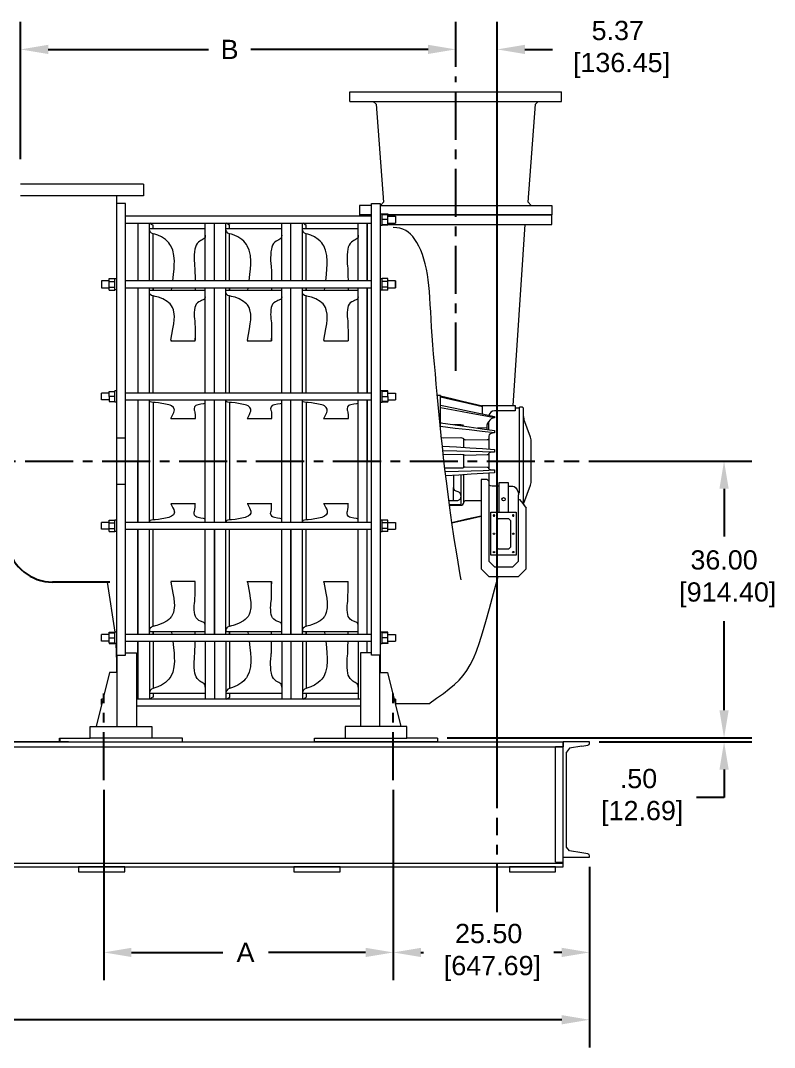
# Model space of a CAD drawing. Header units: inches. Extents: x 0 to 533, y 0 to 406.
# Drawn here: x 155.7 to 253.7, y 98.4 to 231.9 of the extents above; entities that cross this region are included whole.
import ezdxf

# ---------------------------------------------------------------- set-up
doc = ezdxf.new("R2010")
doc.units = ezdxf.units.IN
doc.header["$MEASUREMENT"] = 0
doc.linetypes.add('CENTER', pattern=[2, 1.25, -0.25, 0.25, -0.25])
doc.layers.add('CL', color=1, linetype='CENTER')
doc.styles.get("Standard").update_dxf_attribs({"font": 'arial.ttf'})
doc.dimstyles.new('STANDARD 2 PLCS', dxfattribs={"dimtxt": 0.125, "dimasz": 0.18, "dimexe": 0.18, "dimexo": 0.0625, "dimgap": 0.09, "dimtad": 0, "dimtih": 1, "dimtoh": 1, "dimzin": 4, "dimdsep": 46, "dimtxsty": 'Standard', "dimcen": 0.09, "dimaunit": 1, "dimadec": 0, "dimazin": 1, "dimtfac": 1, "dimtofl": 0, "dimtmove": 1, "dimatfit": 3, "dimfxl": 1, "dimtolj": 1, "dimtzin": 4, "dimarcsym": 0})

# ---------------------------------------------------------------- blocks, each defined once
blk = doc.blocks.new('*D10')
at = {"color": 0, "lineweight": -2, "transparency": 16777216}
for p, q in [((229.56, 174.65), (250.75, 174.65)), ((247.15, 171.05), (247.15, 164.83)), ((247.15, 142.25), (247.15, 153.85)), ((211.16, 138.65), (250.75, 138.65))]:
    blk.add_line(p, q, dxfattribs=at)
at = {"color": 0, "transparency": 16777216}
for points in [[(246.55, 171.05), (247.75, 171.05), (247.15, 174.65)], [(246.55, 142.25), (247.75, 142.25), (247.15, 138.65)]]:
    blk.add_solid(points, dxfattribs=at)
at = {"layer": 'Defpoints', "color": 0, "transparency": 16777216}
for p in [(228.31, 174.65), (247.15, 174.65), (209.91, 138.65)]:
    blk.add_point(p, dxfattribs=at)
at = {"color": 0, "transparency": 16777216, "insert": (247.15, 159.34), "char_height": 2.5, "attachment_point": 5}
blk.add_mtext('\\A1;36.00\\P [914.40]', dxfattribs=at)
blk = doc.blocks.new('*D11')
at = {"color": 0, "lineweight": -2, "transparency": 16777216}
for p, q in [((247.15, 142.25), (247.15, 145.85)), ((211.16, 138.65), (250.75, 138.65)), ((230.91, 138.15), (250.75, 138.15)), ((247.15, 134.55), (247.15, 130.92)), ((247.15, 130.92), (243.55, 130.92))]:
    blk.add_line(p, q, dxfattribs=at)
at = {"color": 0, "transparency": 16777216}
for points in [[(246.55, 142.25), (247.75, 142.25), (247.15, 138.65)], [(246.55, 134.55), (247.75, 134.55), (247.15, 138.15)]]:
    blk.add_solid(points, dxfattribs=at)
at = {"layer": 'Defpoints', "color": 0, "transparency": 16777216}
for p in [(209.91, 138.65), (229.66, 138.15), (247.15, 138.15)]:
    blk.add_point(p, dxfattribs=at)
at = {"color": 0, "transparency": 16777216, "insert": (236.03, 130.92), "char_height": 2.5, "attachment_point": 5}
blk.add_mtext('\\A1;.50\\P [12.69]', dxfattribs=at)
blk = doc.blocks.new('*D14')
at = {"color": 0, "lineweight": -2, "transparency": 16777216}
for p, q in [((73.66, 121.9), (73.66, 98.42)), ((229.66, 121.9), (229.66, 98.42)), ((77.26, 102.02), (148.52, 102.02)), ((226.06, 102.02), (153.68, 102.02))]:
    blk.add_line(p, q, dxfattribs=at)
at = {"color": 0, "transparency": 16777216}
for points in [[(77.26, 102.62), (77.26, 101.42), (73.66, 102.02)], [(226.06, 102.62), (226.06, 101.42), (229.66, 102.02)]]:
    blk.add_solid(points, dxfattribs=at)
at = {"layer": 'Defpoints', "color": 0, "transparency": 16777216}
for p in [(73.66, 123.15), (229.66, 123.15), (229.66, 102.02)]:
    blk.add_point(p, dxfattribs=at)
at = {"color": 0, "transparency": 16777216, "insert": (151.1, 102.02), "char_height": 2.5, "attachment_point": 5}
blk.add_mtext('\\A1;L', dxfattribs=at)
blk = doc.blocks.new('*D15')
at = {"color": 0, "lineweight": -2, "transparency": 16777216}
for p, q in [((166.54, 131.92), (166.54, 107.17)), ((204.16, 131.92), (204.16, 107.17)), ((170.14, 110.77), (182, 110.77)), ((200.56, 110.77), (187.93, 110.77))]:
    blk.add_line(p, q, dxfattribs=at)
at = {"color": 0, "transparency": 16777216}
for points in [[(170.14, 111.37), (170.14, 110.17), (166.54, 110.77)], [(200.56, 111.37), (200.56, 110.17), (204.16, 110.77)]]:
    blk.add_solid(points, dxfattribs=at)
at = {"layer": 'Defpoints', "color": 0, "transparency": 16777216}
for p in [(166.54, 133.17), (204.16, 133.17), (204.16, 110.77)]:
    blk.add_point(p, dxfattribs=at)
at = {"color": 0, "transparency": 16777216, "insert": (184.96, 110.77), "char_height": 2.5, "attachment_point": 5}
blk.add_mtext('\\A1;A', dxfattribs=at)
blk = doc.blocks.new('*D16')
at = {"color": 0, "lineweight": -2, "transparency": 16777216}
for p, q in [((204.16, 131.92), (204.16, 107.17)), ((229.66, 121.9), (229.66, 107.17)), ((207.76, 110.77), (208.08, 110.77)), ((226.06, 110.77), (225.04, 110.77))]:
    blk.add_line(p, q, dxfattribs=at)
at = {"color": 0, "transparency": 16777216}
for points in [[(207.76, 111.37), (207.76, 110.17), (204.16, 110.77)], [(226.06, 111.37), (226.06, 110.17), (229.66, 110.77)]]:
    blk.add_solid(points, dxfattribs=at)
at = {"layer": 'Defpoints', "color": 0, "transparency": 16777216}
for p in [(204.16, 133.17), (229.66, 123.15), (229.66, 110.77)]:
    blk.add_point(p, dxfattribs=at)
at = {"color": 0, "transparency": 16777216, "insert": (216.56, 110.77), "char_height": 2.5, "attachment_point": 5}
blk.add_mtext('\\A1;25.50\\P [647.69]', dxfattribs=at)
blk = doc.blocks.new('*D18')
at = {"color": 0, "lineweight": -2, "transparency": 16777216}
for p, q in [((155.72, 213.9), (155.72, 231.77)), ((212.28, 225.9), (212.28, 231.77)), ((159.32, 228.17), (180.15, 228.17)), ((208.68, 228.17), (185.64, 228.17))]:
    blk.add_line(p, q, dxfattribs=at)
at = {"color": 0, "transparency": 16777216}
for points in [[(159.32, 228.77), (159.32, 227.57), (155.72, 228.17)], [(208.68, 228.77), (208.68, 227.57), (212.28, 228.17)]]:
    blk.add_solid(points, dxfattribs=at)
at = {"layer": 'Defpoints', "color": 0, "transparency": 16777216}
for p in [(155.72, 228.17), (212.28, 224.65), (155.72, 212.65)]:
    blk.add_point(p, dxfattribs=at)
at = {"color": 0, "transparency": 16777216, "insert": (182.89, 228.17), "char_height": 2.5, "attachment_point": 5}
blk.add_mtext('\\A1;B', dxfattribs=at)
blk = doc.blocks.new('*D19')
at = {"color": 0, "lineweight": -2, "transparency": 16777216}
for p, q in [((212.28, 225.9), (212.28, 231.77)), ((217.66, 129.51), (217.66, 231.77)), ((208.68, 228.17), (205.08, 228.17)), ((221.26, 228.17), (224.86, 228.17))]:
    blk.add_line(p, q, dxfattribs=at)
at = {"color": 0, "transparency": 16777216}
for points in [[(208.68, 228.77), (208.68, 227.57), (212.28, 228.17)], [(221.26, 228.77), (221.26, 227.57), (217.66, 228.17)]]:
    blk.add_solid(points, dxfattribs=at)
at = {"layer": 'Defpoints', "color": 0, "transparency": 16777216}
for p in [(217.66, 228.17), (212.28, 224.65), (217.66, 128.26)]:
    blk.add_point(p, dxfattribs=at)
at = {"color": 0, "transparency": 16777216, "insert": (233.34, 228.17), "char_height": 2.5, "attachment_point": 5}
blk.add_mtext('\\A1;5.37\\P [136.45]', dxfattribs=at)
blk = doc.blocks.new('*D20')
at = {"color": 0, "lineweight": -2, "transparency": 16777216}
for p, q in [((135.1, 177.65), (135.1, 231.77)), ((155.72, 213.9), (155.72, 231.77)), ((131.5, 228.17), (127.9, 228.17)), ((159.32, 228.17), (162.92, 228.17))]:
    blk.add_line(p, q, dxfattribs=at)
at = {"color": 0, "transparency": 16777216}
for points in [[(131.5, 228.77), (131.5, 227.57), (135.1, 228.17)], [(159.32, 228.77), (159.32, 227.57), (155.72, 228.17)]]:
    blk.add_solid(points, dxfattribs=at)
at = {"layer": 'Defpoints', "color": 0, "transparency": 16777216}
for p in [(135.1, 228.17), (155.72, 212.65), (135.1, 176.4)]:
    blk.add_point(p, dxfattribs=at)
at = {"color": 0, "transparency": 16777216, "insert": (145.08, 228.17), "char_height": 2.5, "attachment_point": 5}
blk.add_mtext('\\A1;20.63\\P [523.88]', dxfattribs=at)

msp = doc.modelspace()

# ---------------------------------------------------------------- linework, layer by layer
at = {"color": 0, "lineweight": 0}
for p, q in [((168.222, 171.646), (168.222, 177.646)), ((168.222, 147.147), (168.222, 171.646)), ((164.787, 138.647), (164.787, 140.148)), ((160.787, 138.647), (164.787, 138.647))]:
    msp.add_line(p, q, dxfattribs=at)
for p, q in [((167.31, 158.925), (159.891, 158.925)), ((160.787, 138.647), (160.787, 138.147))]:
    msp.add_line(p, q)
for points in [[(198.535, 221.396), (198.535, 222.647), (226.033, 222.647)], [(226.034, 221.396), (226.034, 222.646)], [(198.535, 221.396), (226.033, 221.396)], [(201.561, 221.395), (201.934, 221.049), (202.878, 208.299)], [(222.064, 207.896), (221.69, 208.299), (222.635, 221.05)], [(223.009, 221.396), (222.635, 221.05)], [(171.722, 210.646), (171.722, 209.146), (155.723, 209.146)], [(171.722, 210.646), (155.723, 210.646)], [(169.348, 177.646), (168.222, 177.646), (168.222, 209.146)], [(202.505, 207.896), (202.878, 208.299)], [(169.348, 208.145), (168.222, 208.145)], [(169.348, 171.646), (169.348, 177.646), (169.348, 208.146)], [(201.345, 207.896), (199.784, 207.896), (199.784, 206.646)], [(201.347, 149.418), (201.347, 208.146)], [(201.347, 208.145), (202.472, 208.145), (202.472, 147.147)], [(202.47, 207.896), (224.784, 207.896)], [(224.784, 207.896), (224.784, 206.646), (203.437, 206.646)], [(201.347, 206.477), (169.348, 206.477)], [(169.348, 205.601), (201.347, 205.601)], [(182.504, 205.602), (182.9, 205.323)], [(192.441, 205.602), (192.837, 205.323)], [(201.346, 206.646), (199.784, 206.646), (199.784, 206.472)], [(201.346, 206.646), (199.785, 206.646)], [(202.706, 206.768), (202.471, 206.768)], [(202.705, 206.779), (203.44, 206.779), (203.44, 206.679)], [(203.44, 206.039), (203.44, 206.68), (202.705, 206.68)], [(203.44, 205.397), (203.44, 206.039), (202.705, 206.039)], [(202.706, 206.68), (202.706, 206.768)], [(202.706, 206.059), (202.706, 206.659)], [(202.706, 205.417), (202.706, 206.018)], [(203.437, 206.646), (224.784, 206.646)], [(203.44, 206.477), (204.44, 206.477), (204.44, 205.601)], [(203.44, 205.601), (204.441, 205.601)], [(224.784, 205.396), (224.784, 206.646)], [(170.972, 205.599), (170.972, 198.064)], [(172.472, 198.064), (172.472, 205.599)], [(179.731, 204.842), (172.473, 204.842)], [(172.578, 204.449), (172.481, 204.712), (172.473, 204.808), (172.473, 204.842)], [(172.962, 204.195), (172.744, 204.286), (172.578, 204.449)], [(179.731, 198.064), (179.731, 205.599)], [(180.91, 198.064), (180.91, 205.599)], [(182.409, 198.064), (182.409, 205.599)], [(189.669, 204.842), (182.411, 204.842)], [(182.515, 204.449), (182.419, 204.712), (182.411, 204.808), (182.411, 204.842)], [(182.899, 204.195), (182.682, 204.286), (182.515, 204.449)], [(182.899, 204.842), (182.899, 205.323)], [(189.669, 198.064), (189.669, 205.599)], [(190.847, 198.064), (190.847, 205.599)], [(192.347, 198.064), (192.347, 205.599)], [(192.453, 204.449), (192.356, 204.712), (192.348, 204.808), (192.348, 204.842)], [(199.607, 204.842), (192.348, 204.842)], [(192.837, 204.195), (192.619, 204.286), (192.453, 204.449)], [(192.837, 204.842), (192.837, 205.323)], [(199.607, 198.064), (199.607, 205.599)], [(200.785, 198.064), (200.785, 205.599)], [(200.785, 205.599), (200.785, 198.064)], [(202.472, 205.309), (202.706, 205.309)], [(202.705, 205.397), (203.44, 205.397), (203.44, 205.298), (202.705, 205.298)], [(202.706, 205.309), (202.706, 205.396)], [(203.441, 205.396), (224.784, 205.396)], [(204.602, 204.987), (204.137, 205.007)], [(205.028, 204.919), (204.602, 204.987)], [(205.775, 204.639), (205.417, 204.803), (205.028, 204.919)], [(206.106, 204.425), (205.775, 204.638)], [(206.414, 204.161), (206.106, 204.425)], [(219.756, 181.891), (221.284, 205.396)], [(175.501, 198.075), (175.597, 198.901), (175.668, 199.634), (175.706, 200.209), (175.713, 200.655), (175.651, 201.375), (175.493, 202.072), (175.244, 202.643), (175.133, 202.816), (174.983, 203.012), (174.788, 203.224), (174.544, 203.441), (174.032, 203.787), (173.557, 204.011), (173.183, 204.137), (172.962, 204.195)], [(172.962, 198.065), (172.962, 204.195)], [(179.731, 204.025), (179.708, 203.776), (179.601, 203.585), (179.332, 203.409), (179.163, 203.328), (179.015, 203.24), (178.837, 203.102), (178.668, 202.919), (178.539, 202.712), (178.444, 202.476), (178.376, 202.198), (178.331, 201.867), (178.302, 201.474), (178.289, 201.091), (178.289, 200.779), (178.312, 200.314), (178.346, 199.98), (178.37, 199.717), (178.379, 199.559), (178.387, 199.351), (178.393, 199.087), (178.397, 198.777), (178.403, 198.067)], [(185.438, 198.075), (185.536, 198.901), (185.606, 199.634), (185.644, 200.209), (185.651, 200.655), (185.589, 201.375), (185.43, 202.072), (185.181, 202.643), (185.071, 202.816), (184.92, 203.012), (184.725, 203.224), (184.481, 203.441), (183.969, 203.787), (183.494, 204.011), (183.121, 204.137), (182.899, 204.195)], [(182.899, 198.065), (182.899, 204.195)], [(189.669, 204.025), (189.645, 203.776), (189.539, 203.585), (189.27, 203.409), (189.1, 203.328), (188.952, 203.24), (188.774, 203.102), (188.606, 202.919), (188.476, 202.712), (188.382, 202.476), (188.314, 202.198), (188.267, 201.867), (188.239, 201.474), (188.226, 201.091), (188.226, 200.779), (188.249, 200.314), (188.284, 199.98), (188.308, 199.717), (188.316, 199.559), (188.324, 199.351), (188.329, 199.087), (188.335, 198.777), (188.34, 198.067)], [(195.376, 198.075), (195.472, 198.901), (195.543, 199.634), (195.581, 200.209), (195.588, 200.655), (195.526, 201.375), (195.367, 202.072), (195.119, 202.643), (195.007, 202.816), (194.858, 203.012), (194.663, 203.224), (194.419, 203.441), (193.907, 203.787), (193.432, 204.011), (193.058, 204.137), (192.837, 204.195)], [(192.837, 198.065), (192.837, 204.195)], [(199.607, 204.025), (199.582, 203.776), (199.477, 203.585), (199.207, 203.409), (199.038, 203.328), (198.889, 203.24), (198.712, 203.102), (198.543, 202.919), (198.414, 202.712), (198.319, 202.476), (198.251, 202.198), (198.205, 201.867), (198.176, 201.474), (198.164, 201.091), (198.164, 200.779), (198.186, 200.314), (198.221, 199.98), (198.245, 199.717), (198.254, 199.559), (198.262, 199.351), (198.267, 199.087), (198.273, 198.777), (198.278, 198.067)], [(206.703, 203.843), (206.413, 204.161)], [(206.977, 203.476), (206.702, 203.844)], [(207.238, 203.055), (206.977, 203.476)], [(207.488, 202.584), (207.239, 203.055)], [(207.723, 202.068), (207.488, 202.584)], [(207.941, 201.51), (207.723, 202.069)], [(208.14, 200.913), (207.941, 201.51)], [(208.319, 200.28), (208.14, 200.913)], [(208.475, 199.617), (208.319, 200.281)], [(208.607, 198.926), (208.475, 199.617)], [(208.713, 198.21), (208.607, 198.926)], [(167.254, 198.065), (166.254, 198.065)], [(166.254, 198.065), (166.254, 197.189), (167.253, 197.189)], [(167.254, 197.998), (167.254, 198.368), (167.989, 198.368)], [(167.254, 197.257), (167.254, 197.998), (167.989, 197.998)], [(167.988, 198.009), (167.988, 198.356)], [(168.222, 198.356), (167.988, 198.356)], [(167.988, 197.281), (167.988, 197.975)], [(201.347, 198.065), (169.348, 198.065)], [(202.706, 198.356), (202.471, 198.356)], [(203.44, 197.998), (203.44, 198.368), (202.705, 198.368)], [(203.44, 197.257), (203.44, 197.998), (202.705, 197.998)], [(202.706, 198.009), (202.706, 198.356)], [(202.706, 197.281), (202.706, 197.975)], [(204.44, 198.065), (204.44, 197.189), (204.44, 198.065), (203.44, 198.065)], [(208.797, 197.463), (208.713, 198.21)], [(167.254, 196.886), (167.254, 197.257), (167.989, 197.257)], [(167.254, 196.887), (167.989, 196.887)], [(168.223, 196.898), (167.988, 196.898), (167.988, 197.244)], [(169.348, 197.189), (201.347, 197.189)], [(170.972, 197.189), (170.972, 183.496)], [(172.472, 183.495), (172.472, 197.189)], [(172.578, 196.302), (172.5, 196.449), (172.475, 196.632), (172.473, 196.779), (172.484, 196.835)], [(179.731, 196.835), (172.485, 196.835)], [(172.962, 196.116), (172.744, 196.182), (172.578, 196.302)], [(175.341, 196.836), (175.387, 197.191)], [(178.406, 197.19), (178.407, 196.835)], [(179.731, 183.495), (179.731, 197.189)], [(180.91, 183.495), (180.91, 197.189)], [(182.409, 183.495), (182.409, 197.189)], [(182.515, 196.302), (182.437, 196.449), (182.412, 196.632), (182.411, 196.779), (182.422, 196.835)], [(189.669, 196.835), (182.422, 196.835)], [(182.899, 196.116), (182.682, 196.182), (182.515, 196.302)], [(185.278, 196.836), (185.325, 197.191)], [(188.343, 197.19), (188.344, 196.835)], [(189.669, 183.495), (189.669, 197.189)], [(190.847, 183.495), (190.847, 197.189)], [(192.347, 183.495), (192.347, 197.189)], [(192.453, 196.302), (192.375, 196.449), (192.35, 196.632), (192.348, 196.779), (192.36, 196.835)], [(199.607, 196.835), (192.36, 196.835)], [(192.837, 196.116), (192.619, 196.182), (192.453, 196.302)], [(195.215, 196.836), (195.263, 197.191)], [(198.281, 197.19), (198.281, 196.835)], [(199.607, 183.495), (199.607, 197.189)], [(200.785, 183.495), (200.785, 197.189)], [(200.785, 197.189), (200.785, 183.496)], [(202.472, 196.898), (202.706, 196.898)], [(203.44, 196.886), (203.44, 197.257), (202.705, 197.257)], [(203.44, 196.887), (202.705, 196.887)], [(202.706, 196.898), (202.706, 197.244)], [(203.44, 197.189), (204.441, 197.189)], [(208.865, 196.682), (208.797, 197.463)], [(208.922, 195.86), (208.865, 196.682)], [(175.275, 190.379), (175.534, 191.834), (175.632, 192.487), (175.694, 193.027), (175.714, 193.427), (175.7, 193.744), (175.581, 194.32), (175.476, 194.6), (175.349, 194.834), (175.272, 194.943), (175.159, 195.079), (174.996, 195.238), (174.778, 195.411), (174.215, 195.738), (173.665, 195.949), (173.422, 196.019), (173.219, 196.066), (173.067, 196.096), (172.962, 196.116)], [(172.962, 183.495), (172.962, 196.116)], [(179.733, 195.984), (179.69, 195.773), (179.561, 195.64), (179.233, 195.507), (179.101, 195.456), (178.909, 195.359), (178.705, 195.216), (178.549, 195.045), (178.44, 194.846), (178.364, 194.606), (178.318, 194.311), (178.294, 193.974), (178.287, 193.685), (178.295, 193.46), (178.332, 193.128), (178.364, 192.895), (178.385, 192.617), (178.392, 192.402), (178.398, 192.143), (178.404, 191.539), (178.406, 190.916), (178.407, 190.379)], [(185.213, 190.379), (185.472, 191.834), (185.57, 192.487), (185.631, 193.027), (185.652, 193.427), (185.637, 193.744), (185.519, 194.32), (185.414, 194.6), (185.286, 194.834), (185.209, 194.943), (185.096, 195.079), (184.934, 195.238), (184.716, 195.411), (184.152, 195.738), (183.603, 195.949), (183.359, 196.019), (183.157, 196.066), (183.005, 196.096), (182.899, 196.116)], [(182.899, 183.495), (182.899, 196.116)], [(189.67, 195.984), (189.628, 195.773), (189.498, 195.64), (189.171, 195.507), (189.038, 195.456), (188.846, 195.359), (188.643, 195.216), (188.487, 195.045), (188.377, 194.846), (188.302, 194.606), (188.255, 194.311), (188.231, 193.974), (188.225, 193.685), (188.233, 193.46), (188.269, 193.128), (188.301, 192.895), (188.322, 192.617), (188.329, 192.402), (188.335, 192.143), (188.341, 191.539), (188.343, 190.916), (188.344, 190.379), (188.344, 190.288)], [(195.151, 190.379), (195.41, 191.834), (195.507, 192.487), (195.568, 193.027), (195.589, 193.427), (195.574, 193.744), (195.456, 194.32), (195.351, 194.6), (195.224, 194.834), (195.147, 194.943), (195.033, 195.079), (194.872, 195.238), (194.653, 195.411), (194.09, 195.738), (193.54, 195.949), (193.297, 196.019), (193.094, 196.066), (192.943, 196.096), (192.837, 196.116)], [(192.837, 183.495), (192.837, 196.116)], [(199.608, 195.984), (199.566, 195.773), (199.436, 195.64), (199.108, 195.507), (198.975, 195.456), (198.783, 195.359), (198.58, 195.216), (198.424, 195.045), (198.314, 194.846), (198.24, 194.606), (198.193, 194.311), (198.168, 193.974), (198.163, 193.685), (198.17, 193.46), (198.205, 193.128), (198.239, 192.895), (198.26, 192.617), (198.267, 192.402), (198.272, 192.143), (198.279, 191.539), (198.281, 190.916), (198.281, 190.379)], [(208.973, 194.989), (208.922, 195.86)], [(209.023, 194.067), (208.973, 194.99)], [(209.076, 193.088), (209.023, 194.068)], [(209.139, 192.045), (209.076, 193.088)], [(209.216, 190.933), (209.139, 192.045)], [(209.304, 189.762), (209.216, 190.934)], [(175.276, 190.379), (175.246, 190.288), (178.407, 190.288)], [(178.407, 190.288), (178.407, 190.379), (178.407, 190.622)], [(185.213, 190.379), (185.184, 190.288), (188.344, 190.288)], [(188.344, 190.379), (188.344, 190.622)], [(195.151, 190.379), (195.121, 190.288), (198.281, 190.288)], [(198.281, 190.622), (198.281, 190.379), (198.281, 190.288)], [(209.404, 188.542), (209.304, 189.762)], [(209.513, 187.279), (209.403, 188.542)], [(209.629, 185.983), (209.513, 187.279)], [(209.75, 184.665), (209.629, 185.983)], [(209.876, 183.334), (209.75, 184.665)], [(167.253, 182.62), (166.254, 182.62), (166.254, 183.495)], [(167.254, 183.495), (166.254, 183.495)], [(167.254, 183.058), (167.254, 183.7), (167.989, 183.7)], [(167.989, 183.058), (167.254, 183.058), (167.254, 182.416)], [(167.988, 183.7), (167.988, 183.786)], [(168.222, 183.786), (167.988, 183.786)], [(167.988, 183.079), (167.988, 183.679)], [(167.988, 182.437), (167.988, 183.037)], [(201.347, 183.495), (169.348, 183.495)], [(202.706, 183.786), (202.471, 183.786)], [(203.44, 183.7), (203.44, 183.799), (202.705, 183.799)], [(203.44, 183.058), (203.44, 183.7), (202.705, 183.7)], [(202.705, 183.058), (203.44, 183.058), (203.44, 182.416)], [(202.706, 183.7), (202.706, 183.786)], [(202.706, 183.079), (202.706, 183.679)], [(202.706, 182.437), (202.706, 183.037)], [(203.44, 183.495), (204.44, 183.495), (204.44, 182.62)], [(210.002, 181.998), (209.876, 183.334)], [(210.319, 183.178), (209.89, 183.178)], [(210.319, 178.734), (210.319, 183.178)], [(215.753, 181.791), (214.477, 182.091), (213.148, 182.404), (211.763, 182.728), (210.319, 183.069)], [(210.319, 183.068), (211.763, 182.728), (213.148, 182.404), (214.477, 182.091), (215.753, 181.79)], [(215.753, 181.707), (214.477, 181.998), (213.148, 182.302), (211.763, 182.618), (210.319, 182.949)], [(167.254, 182.416), (167.989, 182.416)], [(168.223, 182.329), (167.988, 182.329), (167.988, 182.416)], [(169.348, 182.62), (201.347, 182.62)], [(170.972, 182.62), (170.972, 166.672)], [(172.472, 166.672), (172.472, 182.62)], [(172.578, 182.352), (172.497, 182.444), (172.474, 182.621)], [(172.962, 182.284), (172.744, 182.308), (172.578, 182.352)], [(172.962, 182.284), (172.962, 167.01), (172.744, 166.985), (172.578, 166.941)], [(175.275, 180.184), (175.534, 180.716), (175.632, 180.955), (175.694, 181.153), (175.714, 181.3), (175.7, 181.415), (175.581, 181.626), (175.349, 181.815), (175.159, 181.904), (174.996, 181.962), (174.778, 182.025), (173.665, 182.223), (173.219, 182.265), (173.067, 182.277), (172.962, 182.284)], [(179.732, 182.203), (179.641, 182.133), (179.506, 182.098), (179.158, 182.051), (178.786, 181.978), (178.611, 181.92), (178.486, 181.854), (178.339, 181.683), (178.289, 181.452), (178.301, 181.285), (178.338, 181.174), (178.387, 180.988), (178.404, 180.597), (178.407, 180.184)], [(179.731, 166.672), (179.731, 182.62)], [(180.91, 166.672), (180.91, 182.62)], [(182.409, 166.672), (182.409, 182.62)], [(182.515, 182.352), (182.435, 182.444), (182.412, 182.621)], [(182.899, 182.284), (182.682, 182.308), (182.515, 182.352)], [(182.899, 182.284), (182.899, 167.01), (182.682, 166.985), (182.515, 166.941)], [(185.213, 180.184), (185.472, 180.716), (185.57, 180.955), (185.631, 181.153), (185.652, 181.3), (185.637, 181.415), (185.519, 181.626), (185.286, 181.815), (185.096, 181.904), (184.934, 181.962), (184.716, 182.025), (183.603, 182.223), (183.157, 182.265), (183.005, 182.277), (182.899, 182.284)], [(189.67, 182.203), (189.579, 182.133), (189.444, 182.098), (189.095, 182.051), (188.723, 181.978), (188.548, 181.92), (188.423, 181.854), (188.276, 181.683), (188.226, 181.452), (188.238, 181.285), (188.275, 181.174), (188.324, 180.988), (188.341, 180.597), (188.344, 180.184)], [(189.669, 166.672), (189.669, 182.62)], [(190.847, 166.672), (190.847, 182.62)], [(192.347, 166.672), (192.347, 182.62)], [(192.453, 182.352), (192.372, 182.444), (192.35, 182.621)], [(192.837, 182.284), (192.619, 182.308), (192.453, 182.352)], [(192.837, 182.284), (192.837, 167.01), (192.619, 166.985), (192.453, 166.941)], [(195.151, 180.184), (195.41, 180.716), (195.507, 180.955), (195.568, 181.153), (195.589, 181.3), (195.574, 181.415), (195.456, 181.626), (195.224, 181.815), (195.033, 181.904), (194.872, 181.962), (194.653, 182.025), (193.54, 182.223), (193.094, 182.265), (192.943, 182.277), (192.837, 182.284)], [(199.607, 182.203), (199.516, 182.133), (199.381, 182.098), (199.033, 182.051), (198.661, 181.978), (198.486, 181.92), (198.361, 181.854), (198.214, 181.683), (198.164, 181.452), (198.175, 181.285), (198.213, 181.174), (198.262, 180.988), (198.279, 180.597), (198.281, 180.184)], [(199.607, 166.672), (199.607, 182.62)], [(200.785, 166.672), (200.785, 182.62)], [(200.785, 182.62), (200.785, 174.647)], [(202.472, 182.329), (202.706, 182.329)], [(203.44, 182.316), (203.44, 182.416), (202.705, 182.416)], [(203.44, 182.316), (202.705, 182.316)], [(202.706, 182.329), (202.706, 182.416)], [(203.44, 182.62), (204.441, 182.62)], [(204.44, 182.679), (204.44, 182.62)], [(210.129, 180.664), (210.003, 181.998)], [(210.319, 181.907), (212.213, 181.516), (214.005, 181.147), (215.704, 180.796), (217.316, 180.465)], [(215.753, 180.787), (215.753, 181.897)], [(215.753, 181.896), (220.003, 181.896), (220.003, 181.184), (217.315, 181.184)], [(220.94, 181.646), (220.565, 181.646)], [(220.565, 170.48), (220.565, 181.645)], [(221.065, 181.521), (220.94, 181.646)], [(210.26, 179.322), (210.13, 180.665)], [(217.315, 180.256), (215.704, 180.558), (214.005, 180.874), (212.213, 181.209), (210.319, 181.563)], [(217.316, 180.256), (217.078, 180.222), (216.865, 180.127), (216.7, 179.983), (216.596, 179.803), (216.386, 179.582), (216.311, 179.311)], [(217.315, 181.184), (217.072, 181.142), (216.857, 181.021), (216.695, 180.838), (216.595, 180.614)], [(217.315, 180.465), (217.315, 180.255)], [(220.565, 181.521), (220.002, 181.521)], [(221.065, 169.005), (221.065, 181.521)], [(221.065, 180.464), (221.129, 180.114)], [(175.239, 180.173), (178.456, 180.173)], [(178.407, 180.184), (178.407, 180.212)], [(185.177, 180.173), (188.394, 180.173)], [(188.344, 180.184), (188.344, 180.212)], [(195.114, 180.173), (198.331, 180.173)], [(198.281, 180.184), (198.281, 180.212)], [(210.397, 177.959), (210.261, 179.322)], [(210.319, 179.691), (210.325, 179.639)], [(210.319, 179.641), (212.213, 179.365), (214.005, 179.104), (215.704, 178.855), (217.316, 178.62)], [(217.315, 178.309), (215.704, 178.497), (214.005, 178.695), (212.213, 178.905), (210.319, 179.126)], [(211.998, 179.396), (212.944, 179.406), (213.159, 179.351), (213.296, 179.205)], [(216.311, 178.958), (215.095, 178.944)], [(216.311, 179.311), (216.311, 178.767)], [(216.596, 178.725), (216.596, 179.803)], [(222.002, 177.777), (221.128, 180.114)], [(210.319, 177.875), (210.348, 177.795), (210.429, 177.728), (210.694, 177.671)], [(210.542, 176.561), (210.397, 177.959)], [(210.693, 177.671), (212.944, 177.705), (213.209, 177.648), (213.291, 177.582), (213.319, 177.501)], [(217.315, 178.309), (217.028, 178.273), (216.785, 178.179), (216.622, 178.041), (216.566, 177.88), (216.566, 176.218)], [(217.315, 178.621), (217.315, 178.309)], [(222.065, 177.427), (222.003, 177.776)], [(210.538, 176.599), (212.369, 176.484), (214.104, 176.375), (215.751, 176.27), (217.315, 176.171)], [(210.7, 175.114), (210.542, 176.56)], [(213.319, 176.423), (213.319, 177.502)], [(213.506, 177.391), (213.374, 177.419), (213.319, 177.492)], [(213.506, 177.391), (216.378, 177.434), (216.51, 177.466), (216.566, 177.541)], [(222.065, 171.866), (222.065, 177.427)], [(217.315, 175.803), (215.764, 175.849), (214.134, 175.895), (212.415, 175.945), (210.603, 175.997)], [(210.693, 175.499), (212.944, 175.539), (213.209, 175.523), (213.291, 175.499), (213.319, 175.472)], [(210.872, 173.606), (210.7, 175.114)], [(212.944, 173.754), (213.209, 173.771), (213.291, 173.794), (213.319, 173.821), (213.319, 175.472)], [(213.319, 175.468), (213.374, 175.444), (213.506, 175.434)], [(213.506, 175.435), (216.378, 175.484), (216.51, 175.498), (216.566, 175.525)], [(217.315, 175.803), (217.028, 175.787), (216.785, 175.752), (216.622, 175.701), (216.566, 175.644), (216.566, 173.649)], [(216.566, 175.525), (216.566, 175.644)], [(217.315, 176.171), (217.315, 175.802)], [(170.972, 166.672), (170.972, 174.647)], [(210.851, 173.79), (212.944, 173.754)], [(211.062, 172.022), (210.871, 173.606)], [(216.378, 173.808), (213.506, 173.857), (213.374, 173.849), (213.319, 173.824)], [(216.566, 173.769), (216.51, 173.795), (216.377, 173.807)], [(216.566, 173.649), (216.566, 173.768)], [(216.566, 173.648), (216.622, 173.592), (216.785, 173.541), (217.028, 173.506), (217.315, 173.49), (217.315, 173.122)], [(210.908, 173.304), (212.633, 173.354), (214.271, 173.401), (215.83, 173.446), (217.316, 173.49)], [(217.315, 173.122), (215.845, 173.029), (214.301, 172.931), (212.681, 172.828), (210.978, 172.721)], [(211.987, 172.786), (211.987, 171.216)], [(212.944, 168.91), (213.088, 168.937), (213.209, 169.018), (213.291, 169.137), (213.319, 169.277), (213.319, 172.87)], [(212.944, 172.846), (212.944, 168.955)], [(216.377, 172.237), (215.565, 172.237), (215.565, 160.647)], [(216.378, 172.237), (216.467, 172.188), (216.52, 172.096), (216.564, 171.89)], [(216.566, 173.075), (216.566, 171.576)], [(168.222, 171.646), (169.348, 171.646)], [(169.348, 149.418), (169.348, 171.646)], [(211.273, 170.351), (211.062, 172.022)], [(211.987, 169.52), (211.987, 171.217)], [(212.315, 170.755), (212.182, 170.827), (212.077, 170.934), (212.01, 171.067), (211.987, 171.217)], [(216.566, 171.577), (216.566, 161.646)], [(217.878, 171.381), (217.315, 171.381), (217.024, 171.397), (216.781, 171.437), (216.621, 171.501), (216.566, 171.577)], [(219.127, 171.826), (217.878, 171.826), (217.878, 167.997)], [(219.128, 167.997), (219.128, 171.826)], [(219.128, 171.381), (219.69, 171.381)], [(219.69, 171.381), (219.88, 171.335), (220.039, 171.226), (220.263, 170.932), (220.395, 170.596), (220.44, 170.268)], [(221.078, 168.986), (221.129, 169.179), (222.003, 171.515)], [(222.002, 171.515), (222.065, 171.866)], [(211.509, 168.573), (211.273, 170.35)], [(212.944, 170.187), (212.921, 170.336), (212.854, 170.469), (212.749, 170.576), (212.615, 170.648), (212.315, 170.755)], [(212.444, 169.52), (212.536, 169.528), (212.624, 169.552), (212.706, 169.592), (212.78, 169.646), (212.842, 169.71), (212.891, 169.786), (212.925, 169.868), (212.943, 169.956)], [(220.44, 161.646), (220.44, 170.268)], [(220.44, 169.676), (220.565, 169.676)], [(220.565, 169.676), (220.98, 169.116), (221.44, 168.523)], [(175.275, 169.109), (175.534, 168.575), (175.632, 168.337), (175.694, 168.14), (175.714, 167.993), (175.7, 167.877), (175.581, 167.667), (175.349, 167.479), (175.159, 167.388), (174.996, 167.331), (174.778, 167.267), (173.665, 167.07), (173.219, 167.027), (173.067, 167.017), (172.962, 167.01)], [(175.239, 169.119), (178.456, 169.119)], [(179.732, 167.091), (179.641, 167.158), (179.506, 167.195), (179.158, 167.242), (178.786, 167.314), (178.611, 167.373), (178.486, 167.438), (178.339, 167.611), (178.289, 167.842), (178.301, 168.007), (178.338, 168.119), (178.387, 168.306), (178.404, 168.696), (178.407, 169.109)], [(178.407, 169.109), (178.407, 169.082)], [(185.213, 169.109), (185.472, 168.575), (185.57, 168.337), (185.631, 168.14), (185.652, 167.993), (185.637, 167.877), (185.519, 167.667), (185.286, 167.479), (185.096, 167.388), (184.934, 167.331), (184.716, 167.267), (183.603, 167.07), (183.157, 167.027), (183.005, 167.017), (182.899, 167.01)], [(185.177, 169.119), (188.394, 169.119)], [(189.67, 167.091), (189.579, 167.158), (189.444, 167.195), (189.095, 167.242), (188.723, 167.314), (188.548, 167.373), (188.423, 167.438), (188.276, 167.611), (188.226, 167.842), (188.238, 168.007), (188.275, 168.119), (188.324, 168.306), (188.341, 168.696), (188.344, 169.109)], [(188.344, 169.109), (188.344, 169.082)], [(195.151, 169.109), (195.41, 168.575), (195.507, 168.337), (195.568, 168.14), (195.589, 167.993), (195.574, 167.877), (195.456, 167.667), (195.224, 167.479), (195.033, 167.388), (194.872, 167.331), (194.653, 167.267), (193.54, 167.07), (193.094, 167.027), (192.943, 167.017), (192.837, 167.01)], [(195.114, 169.119), (198.331, 169.119)], [(199.607, 167.091), (199.516, 167.158), (199.381, 167.195), (199.033, 167.242), (198.661, 167.314), (198.486, 167.373), (198.361, 167.438), (198.214, 167.611), (198.164, 167.842), (198.175, 168.007), (198.213, 168.119), (198.262, 168.306), (198.279, 168.696), (198.281, 169.109)], [(198.281, 169.109), (198.281, 169.082)], [(211.384, 169.52), (212.444, 169.52)], [(212.944, 168.955), (211.459, 168.955)], [(211.463, 168.918), (212.944, 168.91)], [(211.777, 166.666), (211.509, 168.573)], [(215.565, 169.469), (213.506, 169.478), (213.374, 169.424), (213.319, 169.294)], [(221.077, 168.99), (221.441, 168.522)], [(221.44, 160.647), (221.44, 168.522)], [(167.254, 166.605), (167.254, 166.975), (167.989, 166.975)], [(168.222, 166.965), (167.988, 166.965)], [(167.988, 166.617), (167.988, 166.964)], [(172.578, 166.941), (172.497, 166.848), (172.474, 166.673)], [(182.515, 166.941), (182.435, 166.848), (182.412, 166.673)], [(192.453, 166.941), (192.372, 166.848), (192.35, 166.673)], [(202.706, 166.965), (202.471, 166.965)], [(203.44, 166.605), (203.44, 166.975), (202.705, 166.975)], [(202.706, 166.617), (202.706, 166.964)], [(211.775, 166.678), (213.725, 167.122), (215.565, 167.542)], [(215.565, 167.458), (213.734, 167.027), (211.791, 166.57)], [(216.853, 162.397), (216.853, 167.997)], [(216.853, 167.997), (220.153, 167.997), (220.153, 162.397)], [(217.603, 166.947), (217.853, 167.197), (219.153, 167.197)], [(217.853, 163.198), (217.603, 163.446), (217.603, 166.946)], [(219.153, 167.197), (219.403, 166.946), (219.403, 163.446)], [(167.253, 165.797), (166.254, 165.797), (166.254, 166.672)], [(167.254, 166.672), (166.254, 166.672)], [(167.254, 165.864), (167.254, 166.605), (167.989, 166.605)], [(167.254, 165.494), (167.254, 165.864), (167.989, 165.864)], [(167.988, 165.888), (167.988, 166.581)], [(168.223, 165.506), (167.988, 165.506), (167.988, 165.852)], [(201.347, 166.672), (169.348, 166.672)], [(169.348, 165.797), (201.347, 165.797)], [(170.972, 165.797), (170.972, 152.103)], [(170.972, 152.103), (170.972, 165.797)], [(172.472, 152.103), (172.472, 165.797)], [(172.578, 152.991), (172.744, 153.11), (172.962, 153.177), (172.962, 165.797)], [(179.731, 152.103), (179.731, 165.797)], [(182.409, 152.103), (182.409, 165.797)], [(182.515, 152.991), (182.682, 153.11), (182.899, 153.177), (182.899, 165.797)], [(189.669, 152.103), (189.669, 165.797)], [(192.347, 152.103), (192.347, 165.797)], [(192.453, 152.991), (192.619, 153.11), (192.837, 153.177), (192.837, 165.797)], [(199.607, 152.103), (199.607, 165.797)], [(200.785, 152.103), (200.785, 165.797)], [(203.44, 165.864), (203.44, 166.605), (202.705, 166.605)], [(203.44, 165.494), (203.44, 165.864), (202.705, 165.864)], [(202.706, 165.888), (202.706, 166.581)], [(202.706, 165.506), (202.706, 165.852)], [(203.44, 166.672), (204.44, 166.672), (204.44, 165.797)], [(203.44, 165.797), (204.441, 165.797)], [(212.086, 164.599), (211.777, 166.666)], [(167.254, 165.494), (167.989, 165.494)], [(189.665, 164.308), (189.623, 164.266)], [(202.472, 165.506), (202.706, 165.506)], [(203.44, 165.494), (202.705, 165.494)], [(212.444, 162.342), (212.086, 164.598)], [(219.403, 163.445), (219.153, 163.197), (217.853, 163.197)], [(212.86, 159.867), (212.444, 162.342)], [(216.566, 161.646), (217.315, 160.897)], [(220.153, 162.397), (216.853, 162.397)], [(219.69, 160.897), (220.44, 161.646)], [(215.565, 160.647), (216.566, 159.646)], [(217.315, 160.897), (219.69, 160.897)], [(220.44, 159.646), (221.44, 160.647)], [(168.034, 152.39), (167.003, 158.895)], [(175.275, 158.913), (175.534, 157.458), (175.632, 156.806), (175.694, 156.267), (175.714, 155.865), (175.7, 155.549), (175.581, 154.973), (175.476, 154.694), (175.349, 154.459), (175.272, 154.349), (175.159, 154.213), (174.996, 154.055), (174.778, 153.88), (174.215, 153.556), (173.665, 153.344), (173.422, 153.275), (173.219, 153.227), (173.067, 153.198), (172.962, 153.177)], [(178.407, 159.005), (175.246, 159.005), (175.276, 158.914)], [(179.733, 153.31), (179.69, 153.519), (179.561, 153.652), (179.233, 153.786), (179.101, 153.838), (178.909, 153.932), (178.705, 154.077), (178.549, 154.249), (178.44, 154.446), (178.364, 154.687), (178.318, 154.982), (178.294, 155.318), (178.287, 155.606), (178.295, 155.833), (178.332, 156.165), (178.364, 156.399), (178.385, 156.676), (178.392, 156.89), (178.398, 157.15), (178.404, 157.753), (178.406, 158.377), (178.407, 158.913)], [(178.407, 158.67), (178.407, 158.913), (178.407, 159.004)], [(185.213, 158.913), (185.472, 157.458), (185.57, 156.806), (185.631, 156.267), (185.652, 155.865), (185.637, 155.549), (185.519, 154.973), (185.414, 154.694), (185.286, 154.459), (185.209, 154.349), (185.096, 154.213), (184.934, 154.055), (184.716, 153.88), (184.152, 153.556), (183.603, 153.344), (183.359, 153.275), (183.157, 153.227), (183.005, 153.198), (182.899, 153.177)], [(185.213, 158.914), (185.184, 159.005), (188.344, 159.005)], [(189.67, 153.31), (189.628, 153.519), (189.498, 153.652), (189.171, 153.786), (189.038, 153.838), (188.846, 153.932), (188.643, 154.077), (188.487, 154.249), (188.377, 154.446), (188.302, 154.687), (188.255, 154.982), (188.231, 155.318), (188.225, 155.606), (188.233, 155.833), (188.269, 156.165), (188.301, 156.399), (188.322, 156.676), (188.329, 156.89), (188.335, 157.15), (188.341, 157.753), (188.343, 158.377), (188.344, 158.913)], [(188.344, 159.004), (188.344, 158.913), (188.344, 158.67)], [(195.151, 158.913), (195.41, 157.458), (195.507, 156.806), (195.568, 156.267), (195.589, 155.865), (195.574, 155.549), (195.456, 154.973), (195.351, 154.694), (195.224, 154.459), (195.147, 154.349), (195.033, 154.213), (194.872, 154.055), (194.653, 153.88), (194.09, 153.556), (193.54, 153.344), (193.297, 153.275), (193.094, 153.227), (192.943, 153.198), (192.837, 153.177)], [(195.151, 158.914), (195.121, 159.005), (198.281, 159.005)], [(199.608, 153.31), (199.566, 153.519), (199.436, 153.652), (199.108, 153.786), (198.975, 153.838), (198.783, 153.932), (198.58, 154.077), (198.424, 154.249), (198.314, 154.446), (198.24, 154.687), (198.193, 154.982), (198.168, 155.318), (198.163, 155.606), (198.17, 155.833), (198.205, 156.165), (198.239, 156.399), (198.26, 156.676), (198.267, 156.89), (198.272, 157.15), (198.279, 157.753), (198.281, 158.377), (198.281, 158.913)], [(198.281, 158.67), (198.281, 158.913), (198.281, 159.004)], [(212.98, 159.2), (212.86, 159.867)], [(216.566, 159.646), (220.44, 159.646)], [(167.254, 152.307), (167.254, 152.406), (167.989, 152.406)], [(167.254, 151.666), (167.254, 152.307), (167.989, 152.307)], [(167.988, 152.307), (167.988, 152.395)], [(168.222, 152.395), (167.988, 152.395)], [(167.988, 151.686), (167.988, 152.286)], [(172.578, 152.991), (172.5, 152.844), (172.475, 152.66), (172.473, 152.513), (172.484, 152.458)], [(179.731, 152.458), (172.485, 152.458)], [(175.341, 152.457), (175.387, 152.101)], [(178.406, 152.102), (178.407, 152.457)], [(182.515, 152.991), (182.437, 152.844), (182.412, 152.66), (182.411, 152.513), (182.422, 152.458)], [(189.669, 152.458), (182.422, 152.458)], [(185.278, 152.457), (185.325, 152.101)], [(188.343, 152.102), (188.344, 152.457)], [(192.453, 152.991), (192.375, 152.844), (192.35, 152.66), (192.348, 152.513), (192.36, 152.458)], [(199.607, 152.458), (192.36, 152.458)], [(195.215, 152.457), (195.263, 152.101)], [(198.281, 152.102), (198.281, 152.457)], [(202.706, 152.395), (202.471, 152.395)], [(203.44, 152.307), (203.44, 152.406), (202.705, 152.406)], [(203.44, 151.666), (203.44, 152.307), (202.705, 152.307)], [(202.706, 152.307), (202.706, 152.395)], [(202.706, 151.686), (202.706, 152.286)], [(167.253, 151.228), (166.254, 151.228), (166.254, 152.103)], [(167.254, 152.103), (166.254, 152.103)], [(167.254, 151.024), (167.254, 151.666), (167.989, 151.666)], [(167.254, 151.024), (167.989, 151.024)], [(167.254, 151.015), (167.254, 150.925)], [(167.254, 150.925), (167.989, 150.925)], [(167.988, 151.045), (167.988, 151.645)], [(168.223, 150.936), (167.988, 150.936), (167.988, 151.024)], [(168.22, 148.561), (168.141, 150.932)], [(201.347, 152.103), (169.348, 152.103)], [(169.348, 151.228), (201.347, 151.228)], [(170.972, 151.229), (170.972, 143.693)], [(170.972, 143.693), (170.972, 151.229)], [(172.472, 151.229), (172.472, 143.693)], [(172.962, 151.228), (172.962, 145.098)], [(175.501, 151.217), (175.597, 150.392), (175.668, 149.659), (175.706, 149.083), (175.713, 148.638), (175.651, 147.918), (175.493, 147.221), (175.244, 146.65), (175.133, 146.476), (174.983, 146.28), (174.788, 146.068), (174.544, 145.852), (174.032, 145.506), (173.557, 145.282), (173.183, 145.156), (172.962, 145.098)], [(179.731, 145.267), (179.708, 145.518), (179.601, 145.706), (179.332, 145.884), (179.163, 145.964), (179.015, 146.054), (178.837, 146.191), (178.668, 146.374), (178.539, 146.58), (178.444, 146.816), (178.376, 147.094), (178.331, 147.427), (178.302, 147.818), (178.289, 148.201), (178.289, 148.514), (178.312, 148.977), (178.346, 149.313), (178.37, 149.575), (178.379, 149.733), (178.387, 149.941), (178.393, 150.206), (178.397, 150.516), (178.403, 151.224)], [(179.731, 151.229), (179.731, 143.693)], [(180.91, 151.229), (180.91, 143.693)], [(182.409, 151.229), (182.409, 143.693)], [(182.899, 151.228), (182.899, 145.098)], [(185.438, 151.217), (185.536, 150.392), (185.606, 149.659), (185.644, 149.083), (185.651, 148.638), (185.589, 147.918), (185.43, 147.221), (185.181, 146.65), (185.071, 146.476), (184.92, 146.28), (184.725, 146.068), (184.481, 145.852), (183.969, 145.506), (183.494, 145.282), (183.121, 145.156), (182.899, 145.098)], [(189.669, 145.267), (189.645, 145.518), (189.539, 145.706), (189.27, 145.884), (189.1, 145.964), (188.952, 146.054), (188.774, 146.191), (188.606, 146.374), (188.476, 146.58), (188.382, 146.816), (188.314, 147.094), (188.267, 147.427), (188.239, 147.818), (188.226, 148.201), (188.226, 148.514), (188.249, 148.977), (188.284, 149.313), (188.308, 149.575), (188.316, 149.733), (188.324, 149.941), (188.329, 150.206), (188.335, 150.516), (188.34, 151.224)], [(189.669, 151.229), (189.669, 143.693)], [(190.847, 151.229), (190.847, 143.693)], [(192.347, 151.229), (192.347, 143.693)], [(192.837, 151.228), (192.837, 145.098)], [(195.376, 151.217), (195.472, 150.392), (195.543, 149.659), (195.581, 149.083), (195.588, 148.638), (195.526, 147.918), (195.367, 147.221), (195.119, 146.65), (195.007, 146.476), (194.858, 146.28), (194.663, 146.068), (194.419, 145.852), (193.907, 145.506), (193.432, 145.282), (193.058, 145.156), (192.837, 145.098)], [(199.607, 145.267), (199.582, 145.518), (199.477, 145.706), (199.207, 145.884), (199.038, 145.964), (198.889, 146.054), (198.712, 146.191), (198.543, 146.374), (198.414, 146.58), (198.319, 146.816), (198.251, 147.094), (198.205, 147.427), (198.176, 147.818), (198.164, 148.201), (198.164, 148.514), (198.186, 148.977), (198.221, 149.313), (198.245, 149.575), (198.254, 149.733), (198.262, 149.941), (198.267, 150.206), (198.273, 150.516), (198.278, 151.224)], [(199.607, 151.229), (199.607, 143.693)], [(200.785, 149.709), (200.785, 151.229)], [(202.472, 150.936), (202.706, 150.936)], [(203.44, 151.024), (203.44, 151.666), (202.705, 151.666)], [(202.705, 151.024), (203.44, 151.024), (203.44, 150.925), (202.705, 150.925)], [(202.706, 151.045), (202.706, 151.645)], [(202.706, 150.936), (202.706, 151.024)], [(203.44, 152.103), (204.44, 152.103), (204.44, 151.228)], [(203.44, 151.228), (204.441, 151.228)], [(169.347, 149.709), (170.787, 149.709), (170.787, 140.147)], [(201.347, 149.709), (199.907, 149.709), (199.907, 140.147)], [(168.288, 149.418), (169.348, 149.418)], [(168.288, 140.147), (168.288, 146.709), (168.288, 149.417)], [(202.407, 149.418), (201.347, 149.418)], [(202.407, 140.147), (202.407, 146.709), (202.407, 149.417)], [(167.287, 147.147), (165.537, 140.147)], [(168.288, 147.147), (167.287, 147.147)], [(202.407, 147.147), (203.407, 147.147)], [(203.407, 147.147), (205.157, 140.147)], [(172.578, 144.844), (172.481, 144.582), (172.473, 144.485), (172.473, 144.452)], [(179.731, 144.452), (172.473, 144.452)], [(172.962, 145.098), (172.744, 145.007), (172.578, 144.845)], [(182.515, 144.844), (182.419, 144.582), (182.411, 144.485), (182.411, 144.452)], [(189.669, 144.452), (182.411, 144.452)], [(182.899, 145.098), (182.682, 145.007), (182.515, 144.845)], [(182.899, 144.452), (182.899, 143.97)], [(192.453, 144.844), (192.356, 144.582), (192.348, 144.485), (192.348, 144.452)], [(199.607, 144.452), (192.348, 144.452)], [(192.837, 145.098), (192.619, 145.007), (192.453, 144.845)], [(192.837, 144.452), (192.837, 143.97)], [(166.254, 143.633), (166.254, 143.691)], [(166.537, 143.691), (166.254, 143.691)], [(166.254, 143.014), (166.254, 143.633)], [(199.905, 143.691), (170.787, 143.691)], [(182.504, 143.69), (182.9, 143.97)], [(192.441, 143.69), (192.837, 143.97)], [(204.44, 143.691), (204.268, 143.691)], [(204.44, 143.633), (204.44, 143.001)], [(208.8, 143.104), (204.44, 143.104)], [(170.787, 142.816), (199.905, 142.816)], [(164.787, 140.147), (172.787, 140.147)], [(172.787, 140.147), (172.787, 138.646)], [(205.907, 140.147), (197.907, 140.147)], [(197.907, 140.147), (197.907, 138.646)], [(209.907, 138.647), (205.907, 138.647), (205.907, 140.148)], [(77.058, 137.517), (77.058, 138.147), (226.257, 138.147)], [(78.058, 137.517), (226.257, 137.517), (225.257, 137.517)], [(161.972, 138.147), (141.972, 138.147)], [(172.787, 138.647), (164.787, 138.647)], [(176.787, 138.146), (176.787, 138.647), (172.787, 138.647)], [(193.907, 138.146), (193.907, 138.647), (197.907, 138.647)], [(209.907, 138.147), (193.907, 138.147)], [(197.907, 138.647), (205.907, 138.647)], [(209.907, 138.647), (209.907, 138.146)], [(225.257, 133.419), (225.257, 137.517)], [(229.656, 138.147), (226.257, 138.147)], [(226.257, 138.147), (226.257, 137.517)], [(226.257, 137.517), (226.257, 138.147)], [(226.257, 133.419), (226.257, 137.517)], [(228.657, 137.579), (227.074, 137.316), (226.657, 136.823)], [(228.657, 137.579), (229.456, 137.712)], [(229.456, 137.712), (229.608, 137.803), (229.656, 137.949)], [(229.656, 137.949), (229.656, 138.147)], [(227.075, 123.978), (226.657, 124.472), (226.657, 136.823)], [(225.257, 122.517), (225.257, 133.419)], [(225.257, 122.517), (226.257, 122.517), (226.257, 133.419)], [(226.257, 123.147), (229.657, 123.147)], [(228.657, 123.714), (227.074, 123.978)], [(229.456, 123.581), (228.657, 123.714)], [(229.656, 123.345), (229.608, 123.49), (229.457, 123.581)], [(229.656, 123.147), (229.656, 123.345)], [(77.058, 121.886), (77.058, 122.384), (226.257, 122.384)], [(77.058, 121.887), (226.257, 121.887)], [(226.257, 122.384), (226.257, 122.517)], [(226.257, 121.887), (226.257, 122.384)]]:
    msp.add_lwpolyline(points, dxfattribs=at)
for points in [[(172.962, 204.842), (172.962, 205.323, -0.2040717), (172.567, 205.602)], [(172.962, 144.452), (172.962, 143.97, 0.2038828), (172.567, 143.69)]]:
    msp.add_lwpolyline(points, format="xyb", dxfattribs=at)
for points in [[(172.962, 197.189), (172.962, 196.835)], [(182.899, 197.189), (182.899, 196.835)], [(192.837, 197.189), (192.837, 196.835)], [(180.91, 165.797), (180.91, 152.103)], [(190.847, 165.797), (190.847, 152.103)], [(172.962, 152.103), (172.962, 152.458)], [(182.899, 152.103), (182.899, 152.458)], [(192.837, 152.103), (192.837, 152.458)], [(204.44, 143.633), (204.44, 143.691)], [(163.257, 121.261), (169.257, 121.261), (169.257, 121.887), (163.257, 121.887)], [(191.257, 121.261), (197.257, 121.261), (197.257, 121.887), (191.257, 121.887)], [(219.257, 121.261), (225.257, 121.261), (225.257, 121.887), (219.257, 121.887)]]:
    msp.add_lwpolyline(points, close=True, dxfattribs=at)
for centre, radius in [((218.502, 169.688), 0.219), ((217.252, 165.196), 0.0891), ((219.752, 165.196), 0.0891), ((217.252, 162.821), 0.0893), ((219.752, 162.821), 0.0893)]:
    msp.add_circle(centre, radius, dxfattribs=at)
for centre in [(217.252, 167.571), (219.752, 167.571)]:
    msp.add_arc(centre, 0.0893, 359.90213, 180.09787, dxfattribs=at)
msp.add_arc((159.891, 164.925), 6, 193.39842, 270)
for points in [[(217.164, 167.571), (217.164, 167.522), (217.204, 167.484), (217.253, 167.484)], [(217.253, 167.484), (217.302, 167.484), (217.341, 167.522), (217.341, 167.571)], [(219.664, 167.571), (219.664, 167.522), (219.704, 167.484), (219.753, 167.484)], [(219.753, 167.484), (219.802, 167.484), (219.842, 167.522), (219.842, 167.571)], [(208.8, 143.104), (214.454, 147.097), (214.454, 147.097), (217.783, 159.647)]]:
    msp.add_open_spline(points, degree=3, dxfattribs=at)
at = {"layer": 'CL', "ltscale": 5}
for points in [[(212.285, 186.396), (212.285, 224.646)], [(76.32, 174.647), (228.306, 174.647)], [(166.537, 133.167), (166.537, 144.45)], [(204.157, 133.167), (204.157, 144.45)], [(217.656, 116.011), (217.656, 128.26)]]:
    msp.add_lwpolyline(points, dxfattribs=at)

# ---------------------------------------------------------------- dimensions: what is measured, and where the dimension line sits
for base, p1, p2, picture, middle in [((135.0975, 228.1745), (155.7226, 212.6465), (135.0975, 176.3966), '*D20', (145.0801, 228.1745)), ((217.656, 228.175), (212.285, 224.646), (217.656, 128.26), '*D19', (233.34, 228.175)), ((229.657, 110.775), (204.157, 133.167), (229.657, 123.147), '*D16', (216.56, 110.775))]:
    dim = msp.add_linear_dim(base=base, p1=p1, p2=p2, dimstyle='STANDARD 2 PLCS', override={"dimscale": 20, "dimpost": '\\X', "dimtmove": 0})
    dim.commit()
    dim.dimension.update_dxf_attribs({"geometry": picture, "text_midpoint": middle, "dimtype": 160})
for base, p1, p2, text, picture, middle in [((155.723, 228.175), (212.285, 224.646), (155.723, 212.646), 'B', '*D18', (182.893, 228.175)), ((204.157, 110.775), (166.537, 133.167), (204.157, 133.167), 'A', '*D15', (184.965, 110.775)), ((229.656, 102.016), (73.658, 123.147), (229.656, 123.147), 'L', '*D14', (151.099, 102.016))]:
    dim = msp.add_linear_dim(base=base, p1=p1, p2=p2, text=text, dimstyle='STANDARD 2 PLCS', override={"dimscale": 20, "dimpost": '\\X', "dimtmove": 0})
    dim.commit()
    dim.dimension.update_dxf_attribs({"geometry": picture, "text_midpoint": middle, "dimtype": 160})
for base, p2, picture, middle in [((247.151, 174.647), (228.306, 174.647), '*D10', (247.151, 159.337)), ((247.147, 138.147), (229.656, 138.147), '*D11', (236.035, 130.922))]:
    dim = msp.add_linear_dim(base=base, p1=(209.907, 138.647), p2=p2, angle=90, dimstyle='STANDARD 2 PLCS', override={"dimscale": 20, "dimpost": '\\X', "dimtmove": 0})
    dim.commit()
    dim.dimension.update_dxf_attribs({"geometry": picture, "text_midpoint": middle, "dimtype": 160})

doc.saveas('drawing.dxf')
